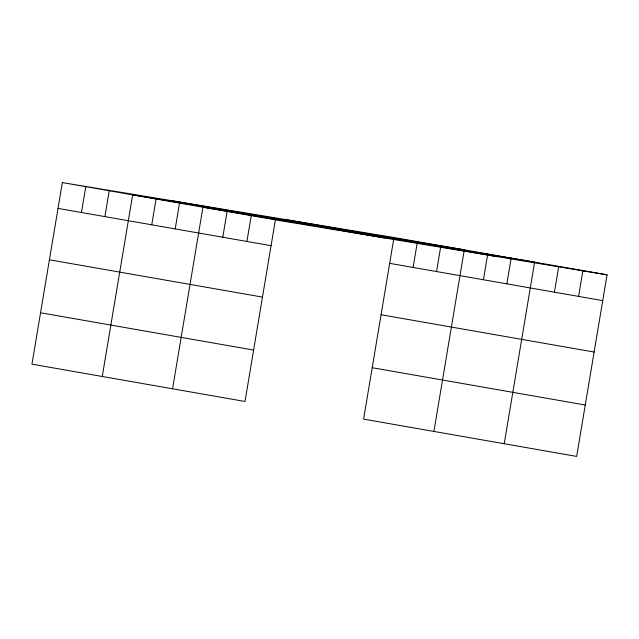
<?xml version="1.0" encoding="UTF-8"?>
<svg xmlns="http://www.w3.org/2000/svg" width="639" height="639" viewBox="0 0 639 639"><rect width="100%" height="100%" fill="white"/><g stroke="black" fill="none" stroke-linecap="round" stroke-linejoin="round"><path stroke-width="0.96" d="M62.342 182.578L31.95 364.174L245.009 401.476L275.393 219.88L62.342 182.578L393.991 237.524L607.05 274.826L576.658 456.422L363.607 419.12L393.991 237.524M81.457 212.499L85.778 186.684M104.892 216.597L109.213 190.781M102.256 376.483L132.648 194.887L464.305 249.833L433.913 431.429M151.762 224.808L156.084 198.993M175.198 228.914L179.519 203.09M172.57 388.792L202.954 207.196L534.611 262.142L504.219 443.738M222.779 237.245L227.101 211.421M246.926 241.47L251.247 215.655M413.113 267.445L417.427 241.63M436.549 271.551L440.87 245.727M483.419 279.754L487.741 253.939M506.855 283.86L511.176 258.044M554.436 292.191L558.758 266.375M578.583 296.416L582.904 270.601M275.393 219.88L607.05 274.826M284.547 219.393L497.605 256.694M171.787 200.71L384.838 238.012M389.67 263.34L602.729 300.642M58.021 208.394L271.072 245.696M381.068 314.747L594.126 352.049M49.419 259.801L262.469 297.103M372.21 367.713L585.26 405.014M40.553 312.767L253.611 350.068"/></g></svg>
